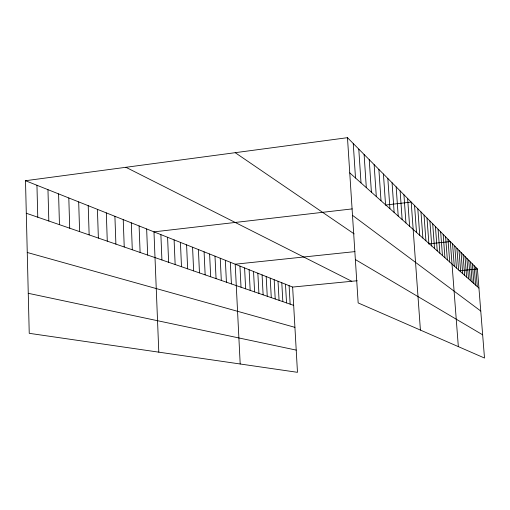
<?xml version="1.0" encoding="UTF-8"?>
<svg xmlns="http://www.w3.org/2000/svg" width="510" height="510" viewBox="0 0 510 510"><rect width="100%" height="100%" fill="white"/><g stroke="black" fill="none" stroke-linecap="round" stroke-linejoin="round"><path stroke-width="0.76" d="M25.5 180.712L292.638 287.066L297.477 372.319L29.236 333.323L25.5 180.712L347.476 137.681L477.417 268.98L484.5 358.039L358.16 302.927L347.476 137.681M352.219 208.896L153.975 231.865L158.801 352.155M385.388 205.058L411.2 202.068L420.412 330.085M354.954 251.608L235.206 264.205L240.191 363.993M428.368 243.888L450.304 241.581L458.337 346.621M292.638 287.066L357.198 280.749M459.166 270.765L477.417 268.98M28.26 293.307L296.214 350.102M27.259 252.482L294.92 327.344M26.297 213.25L293.677 305.369M125.913 167.293L351.772 281.278M355.355 259.552L482.651 334.821M235.212 152.681L354.208 233.918M352.493 215.328L480.764 311.036M349.752 172.871L478.941 288.086M475.76 267.304L477.296 286.62M474.064 265.589L475.613 285.115M472.33 263.836L473.892 283.585M470.558 262.044L472.132 282.011M468.747 260.215L470.328 280.411M466.886 258.34L468.486 278.766M464.986 256.415L466.599 277.083M463.042 254.452L464.667 275.362M461.046 252.437L462.691 273.596M459.006 250.372L460.664 271.785M456.909 248.255L458.586 269.93M454.767 246.088L456.456 268.03M452.561 243.863L454.27 266.08M447.99 239.241L449.724 262.032M445.606 236.838L447.359 259.921M443.164 234.37L444.937 257.76M440.653 231.833L442.444 255.535M438.077 229.226L439.881 253.253M435.425 226.548L437.248 250.901M432.697 223.794L434.539 248.485M429.892 220.958L431.747 245.998M427.004 218.038L428.878 243.442M424.033 215.035L425.926 240.803M420.967 211.937L422.879 238.087M417.811 208.749L419.743 235.288M414.553 205.46L416.504 232.407M407.624 198.46L409.613 226.261M403.933 194.724L405.941 222.985M400.114 190.867L402.148 219.6M396.162 186.87L398.214 216.093M392.069 182.739L394.141 212.46M387.829 178.455L389.927 208.698M383.431 174.012L385.554 204.797M378.873 169.403L381.015 200.749M374.136 164.622L376.303 196.548M369.221 159.655L371.407 192.181M364.108 154.485L366.314 187.642M358.785 149.111L361.016 182.918M353.245 143.514L355.502 177.996M289.1 285.664L290.139 304.151M285.485 284.223L286.531 302.902M281.794 282.75L282.84 301.633M278.02 281.252L279.072 300.333M274.163 279.716L275.215 299.007M270.224 278.148L271.275 297.649M266.195 276.541L267.246 296.259M262.07 274.896L263.128 294.844M257.85 273.22L258.914 293.39M253.534 271.498L254.598 291.905M249.116 269.739L250.18 290.381M244.59 267.941L245.654 288.826M239.955 266.092L241.026 287.226M230.341 262.267L231.412 283.917M225.356 260.278L226.421 282.196M220.237 258.245L221.308 280.436M214.99 256.154L216.061 278.626M209.61 254.012L210.675 276.771M204.083 251.812L205.147 274.865M198.409 249.549L199.467 272.907M192.576 247.229L193.634 270.899M186.59 244.845L187.642 268.834M180.432 242.397L181.483 266.711M174.095 239.872L175.147 264.531M167.586 237.277L168.625 262.287M160.88 234.613L161.919 259.972M146.65 228.945L147.67 255.064M139.09 225.936L140.103 252.456M131.287 222.825L132.294 249.766M123.229 219.619L124.23 246.987M114.909 216.31L115.897 244.118M106.309 212.887L107.278 241.147M97.416 209.342L98.373 238.081M88.217 205.677L89.154 234.906M78.687 201.883L79.605 231.616M68.812 197.956L69.717 228.206M58.58 193.883L59.46 224.674M47.965 189.656L48.82 221.008M36.95 185.27L37.772 217.203"/></g></svg>
